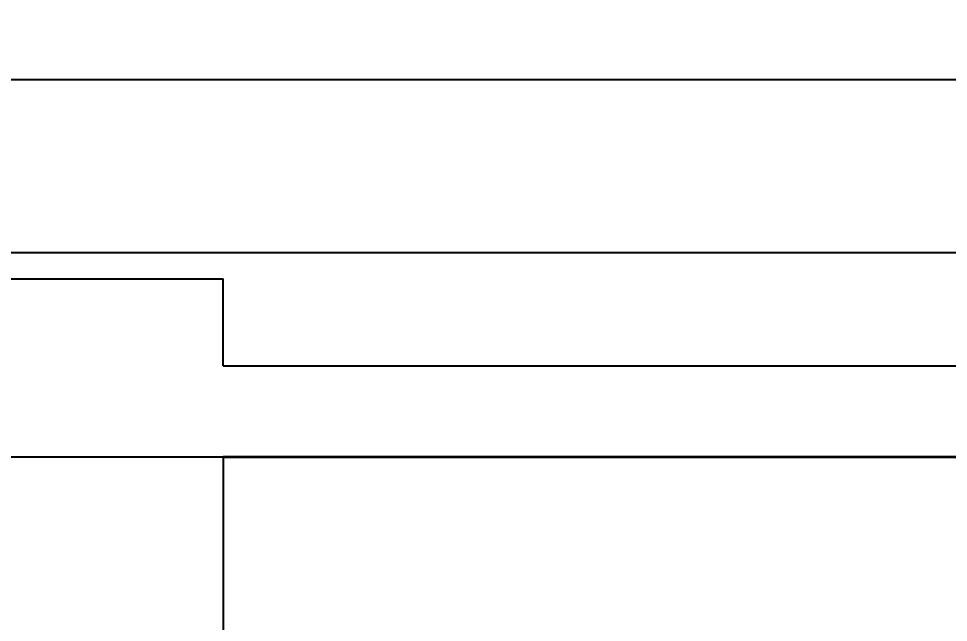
# Model space of a CAD drawing. Header units: inches. Extents: x -137722 to 81594, y -22256 to -1207.
# Drawn here: x -65981 to -65919.8, y -7455.4 to -7415.7 of the extents above; entities that cross this region are included whole.
import ezdxf

# ---------------------------------------------------------------- set-up
doc = ezdxf.new("R2010")
doc.units = ezdxf.units.IN
doc.header["$LTSCALE"] = 0.05
doc.header["$MEASUREMENT"] = 0
doc.header["$PDMODE"] = 3
doc.header["$PDSIZE"] = -4
doc.linetypes.add('DASHED2', pattern=[0.375, 0.25, -0.125])
doc.layers.get('Defpoints').update_dxf_attribs({"linetype": 'DASHED2'})
for name, color, linetype in [('beam', 7, 'Continuous'), ('Civil Dimension - Text', 7, 'Continuous'), ('Vector Graphics', 7, 'Continuous')]:
    doc.layers.add(name, color=color, linetype=linetype)
doc.layers.add('WALL', color=7, linetype='Continuous', lineweight=35)
doc.styles.add('9-128OF1-4', font='stylu.ttf')
doc.dimstyles.new('DIM 1-4', dxfattribs={"dimtxt": 3.0792, "dimasz": 1.82, "dimexe": 1.82, "dimexo": 0, "dimgap": 0.09, "dimtad": 0, "dimzin": 0, "dimdsep": 46, "dimlunit": 4, "dimtxsty": '9-128OF1-4', "dimblk": 'ARCHTICK', "dimcen": 1.8125, "dimdle": 1.82, "dimclrd": 8, "dimclre": 8, "dimadec": 0, "dimazin": 0, "dimtfac": 1, "dimtofl": 0, "dimtmove": 0, "dimatfit": 3, "dimldrblk": 'OPEN90', "dimfxl": 1, "dimtolj": 1, "dimtzin": 0, "dimlwd": -1, "dimarcsym": 0})

# ---------------------------------------------------------------- blocks, each defined once
blk = doc.blocks.new('_ArchTick')
at = {"color": 0, "const_width": 0.15}
blk.add_lwpolyline([(-0.5, -0.5), (0.5, 0.5)], dxfattribs=at)
blk = doc.blocks.new('*D148')
at = {"layer": 'Civil Dimension - Text', "color": 8, "lineweight": -2, "ltscale": 50, "transparency": 16777216}
for p, q in [((-65984.283, -7465.525), (-65984.283, -7429.241)), ((-65837.283, -7456.525), (-65837.283, -7429.241))]:
    blk.add_line(p, q, dxfattribs=at)
at = {"layer": 'Civil Dimension - Text', "color": 8, "ltscale": 50, "transparency": 16777216}
for p, q in [((-65986.103, -7431.061), (-65918.135, -7431.061)), ((-65835.463, -7431.061), (-65903.431, -7431.061))]:
    blk.add_line(p, q, dxfattribs=at)
at = {"layer": 'Defpoints', "color": 0, "ltscale": 50, "transparency": 16777216}
for p in [(-65837.283, -7431.061), (-65837.283, -7456.525), (-65984.283, -7465.525)]:
    blk.add_point(p, dxfattribs=at)
at = {"layer": 'Civil Dimension - Text', "color": 8, "ltscale": 50, "transparency": 16777216, "xscale": 1.82, "yscale": 1.82, "zscale": 1.82, "rotation": 180}
blk.add_blockref('_ArchTick', (-65984.283, -7431.061), dxfattribs=at)
at = {"layer": 'Civil Dimension - Text', "color": 8, "ltscale": 50, "transparency": 16777216, "xscale": 1.82, "yscale": 1.82, "zscale": 1.82}
blk.add_blockref('_ArchTick', (-65837.283, -7431.061), dxfattribs=at)
at = {"layer": 'Civil Dimension - Text', "color": 0, "ltscale": 50, "transparency": 16777216, "insert": (-65910.783, -7431.061), "char_height": 4, "attachment_point": 5, "style": '9-128OF1-4'}
blk.add_mtext('\\A1;12\'-3"', dxfattribs=at)
blk = doc.blocks.new('_Open90')
at = {"color": 0, "linetype": 'ByBlock', "lineweight": -2}
for p, q in [((-0.5, 0.5), (0, 0)), ((0, 0), (-1, 0)), ((0, 0), (-0.5, -0.5))]:
    blk.add_line(p, q, dxfattribs=at)
blk = doc.blocks.new('*D151')
at = {"layer": 'Civil Dimension - Text', "color": 8, "lineweight": -2, "ltscale": 50, "transparency": 16777216}
for p, q in [((-65984.283, -7465.525), (-65984.283, -7417.874)), ((-65573.033, -7465.525), (-65573.033, -7417.874))]:
    blk.add_line(p, q, dxfattribs=at)
at = {"layer": 'Civil Dimension - Text', "color": 8, "ltscale": 50, "transparency": 16777216}
for p, q in [((-65986.103, -7419.694), (-65789.406, -7419.694)), ((-65571.213, -7419.694), (-65767.91, -7419.694))]:
    blk.add_line(p, q, dxfattribs=at)
at = {"layer": 'Defpoints', "color": 0, "ltscale": 50, "transparency": 16777216}
for p in [(-65573.033, -7419.694), (-65984.283, -7465.525), (-65573.033, -7465.525)]:
    blk.add_point(p, dxfattribs=at)
at = {"layer": 'Civil Dimension - Text', "color": 8, "ltscale": 50, "transparency": 16777216, "xscale": 1.82, "yscale": 1.82, "zscale": 1.82, "rotation": 180}
blk.add_blockref('_ArchTick', (-65984.283, -7419.694), dxfattribs=at)
at = {"layer": 'Civil Dimension - Text', "color": 8, "ltscale": 50, "transparency": 16777216, "xscale": 1.82, "yscale": 1.82, "zscale": 1.82}
blk.add_blockref('_ArchTick', (-65573.033, -7419.694), dxfattribs=at)
at = {"layer": 'Civil Dimension - Text', "color": 0, "ltscale": 50, "transparency": 16777216, "insert": (-65778.658, -7419.694), "char_height": 4, "attachment_point": 5, "style": '9-128OF1-4'}
blk.add_mtext('\\A1;34\'-3{\\H1x;\\S1#4;}"', dxfattribs=at)

msp = doc.modelspace()

# ---------------------------------------------------------------- linework, layer by layer
at = {"layer": 'beam', "color": 253, "ltscale": 15}
for p in [(-66198.2831, -7432.8049), (-65967.5331, -7438.5255)]:
    msp.add_line(p, (-65967.5331, -7432.8049), dxfattribs=at)
msp.add_lwpolyline([(-65967.5331, -7438.5255), (-65463.0331, -7438.5255), (-65463.0331, -7753.2755), (-66459.7831, -7753.2755), (-66459.7831, -7438.5255), (-66198.2831, -7438.5255)], dxfattribs=at)
at = {"layer": 'Vector Graphics', "color": 1, "linetype": 'Continuous', "ltscale": 3}
for q in [(-65987.2831, -7444.5255), (-65967.5331, -7465.5255)]:
    msp.add_line((-65967.5331, -7444.5255), q, dxfattribs=at)
at = {"layer": 'WALL'}
msp.add_line((-65791.0331, -7444.5255), (-65967.5331, -7444.5255), dxfattribs=at)

# ---------------------------------------------------------------- dimensions: what is measured, and where the dimension line sits
at = {"layer": 'Civil Dimension - Text', "ltscale": 50}
for base, p2, picture, middle in [((-65573.0331, -7419.6943), (-65573.0331, -7465.5255), '*D151', (-65778.6581, -7419.6943)), ((-65837.2831, -7431.0609), (-65837.2831, -7456.5255), '*D148', (-65910.7831, -7431.0609))]:
    dim = msp.add_linear_dim(base=base, p1=(-65984.2831, -7465.5255), p2=p2, dimstyle='DIM 1-4', override={"dimtxt": 4, "dimdec": 3, "dimtdec": 3, "dimtmove": 1, "dimfxl": 0, "dimfrac": 1, "dimarcsym": 1}, dxfattribs=at)
    dim.commit()
    dim.dimension.update_dxf_attribs({"geometry": picture, "text_midpoint": middle})

doc.saveas('drawing.dxf')
